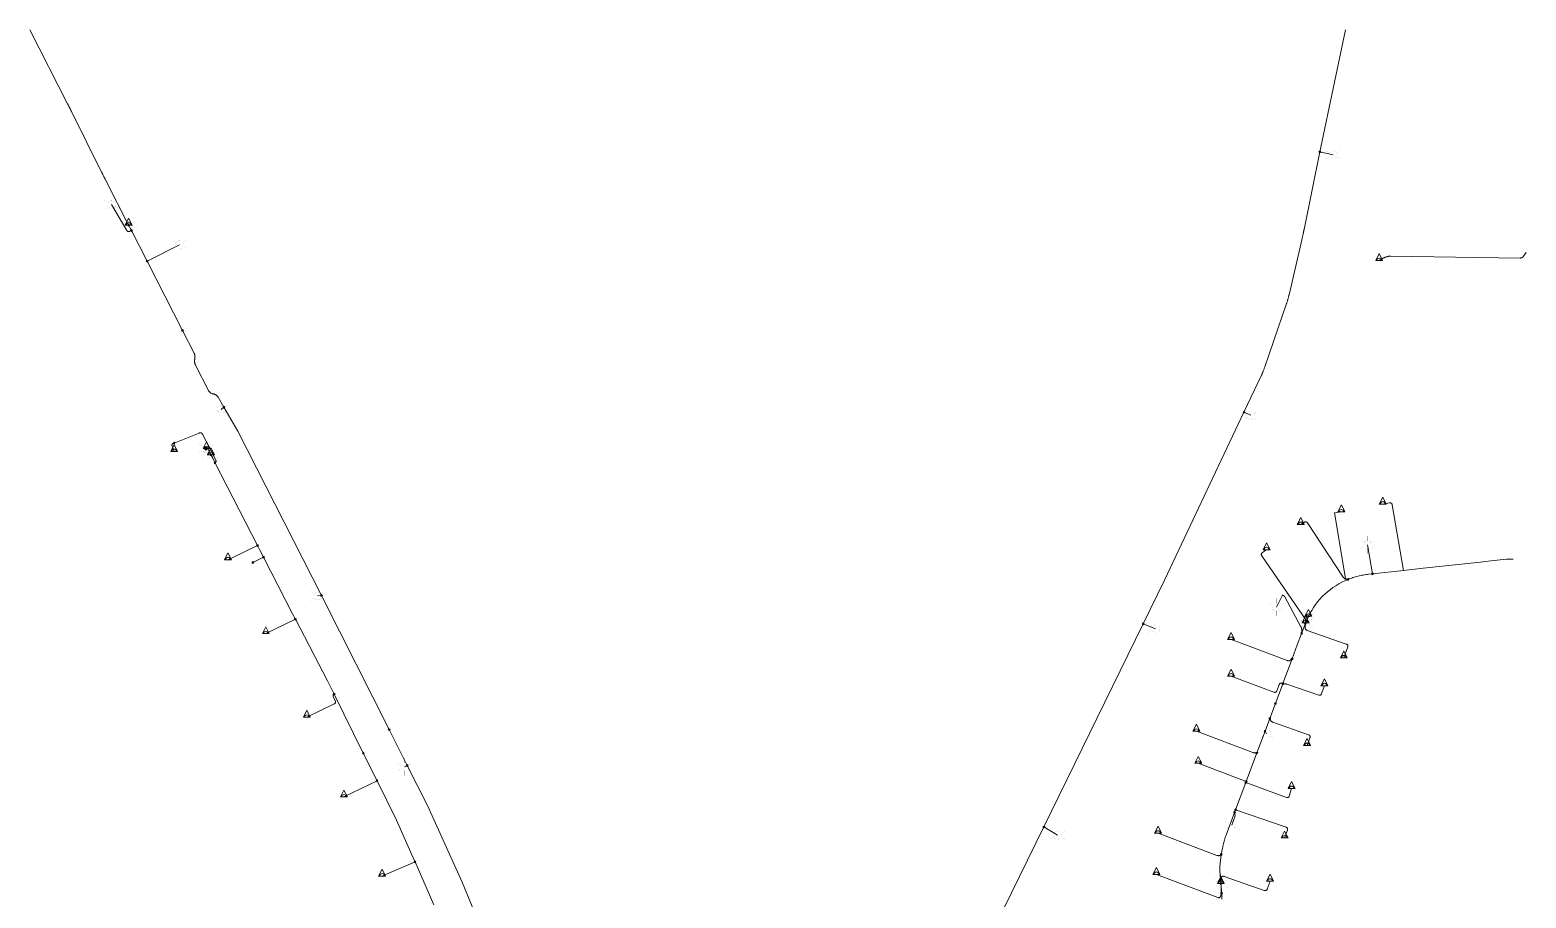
# Model space of a CAD drawing. Header units: metres. Extents: x 170451 to 171053, y 369610 to 370017.
# Drawn here: x 170729.3 to 171053.3, y 369828.6 to 370016.7 of the extents above; entities that cross this region are included whole.
import ezdxf

# ---------------------------------------------------------------- set-up
doc = ezdxf.new("R2010")
doc.units = ezdxf.units.M
for name, color, linetype, lineweight in [('B-OI-KL-ET_LS_AANSLUITPUNT-S', 7, 'Continuous', 18), ('B-OI-KL-ET_LS_DISTRIBUTIE_400 V_OVERIG-G', 14, 'Continuous', 18), ('B-OI-KL-ET_LS_MOF-S', 14, 'Continuous', 18), ('B-OI-KL-ET_OV_AANSLUITPUNT-S', 7, 'Continuous', 18), ('B-OI-KL-ET_OV_DISTRIBUTIE_400 V_4x6Cu-G', 14, 'Continuous', 18)]:
    doc.layers.add(name, color=color, linetype=linetype, lineweight=lineweight)

# ---------------------------------------------------------------- blocks, each defined once
blk = doc.blocks.new('B-SKL-ET_MOF_AANSLUIT AFTAK-SO')
blk.add_circle((0, 0), 0.188)
blk = doc.blocks.new('B-SKL-ET_MOF_AFTAK-SO')
blk.add_circle((0, 0), 0.188)
blk = doc.blocks.new('B-SKL-ET_MOF_VERBINDING-SO')
blk.add_circle((0, 0), 0.188)
blk = doc.blocks.new('B-SKL-ET_AANSLUITPUNT_OV-SO')
at = {"const_width": 0.01, "flags": 128}
for points in [[(-1.64, 0.95), (-0.75, 0.43)], [(0, 1.9), (0, 0.86)], [(1.64, 0.95), (0.75, 0.43)], [(-1.64, -0.95), (-0.75, -0.43)], [(0, -1.9), (0, -0.86)], [(1.64, -0.95), (0.75, -0.43)]]:
    blk.add_lwpolyline(points, dxfattribs=at)
at = {"const_width": 0.01}
blk.add_lwpolyline([(0, 0.86, 1), (0, -0.86, 1)], format="xyb", close=True, dxfattribs=at)
blk = doc.blocks.new('B-SKL-ET_AANSLUITPUNT-SO')
at = {"color": 0, "linetype": 'Continuous'}
blk.add_lwpolyline([(0.75, 0), (0, 1.5), (-0.75, 0)], close=True, dxfattribs=at)
blk.add_arc((0, 0), 0.526, 0, 180, dxfattribs=at)

msp = doc.modelspace()

# ---------------------------------------------------------------- linework, layer by layer
at = {"layer": 'B-OI-KL-ET_LS_DISTRIBUTIE_400 V_OVERIG-G', "color": 16, "true_color": 0x800000}
for p, q in [((171008.618, 369990.254), (171011.492, 369989.616)), ((170754.684, 369966.53), (170761.682, 369970.106)), ((170771.318, 369934.898), (170770.753, 369934.432)), ((170992.196, 369933.824), (170993.67, 369933.17)), ((171020.009, 369898.805), (171018.946, 369905.106)), ((170779.896, 369902.399), (170777.592, 369901.28)), ((170792.451, 369894.128), (170791.59, 369894.028)), ((170786.793, 369888.962), (170780.393, 369885.854)), ((170970.379, 369887.978), (170973.063, 369886.919)), ((170996.758, 369864.733), (170997.048, 369864.161)), ((170992.682, 369853.845), (170982.298, 369857.755)), ((170811.015, 369857.287), (170810.415, 369856.993)), ((170804.474, 369853.975), (170797.31, 369850.469)), ((170948.868, 369843.962), (170951.842, 369842.161))]:
    msp.add_line(p, q, dxfattribs=at)
for points in [[(171014.1694, 370016.6578, 0), (171008.822, 369991.263, 0), (171008.618, 369990.254, 0), (171005.219, 369973.442, 0), (171005.1943, 369973.3195, 0), (171005.1691, 369973.1971, 0), (171005.1439, 369973.0747, 0), (171005.1183, 369972.9524, 0), (171005.0926, 369972.8301, 0), (171005.0666, 369972.7079, 0), (171005.0405, 369972.5856, 0), (171005.014, 369972.4635, 0), (171004.9875, 369972.3414, 0), (171004.9606, 369972.2193, 0), (171004.9336, 369972.0973, 0), (171004.9062, 369971.9754, 0), (171004.8789, 369971.8534, 0), (171004.8511, 369971.7316, 0), (171004.8232, 369971.6097, 0), (171004.795, 369971.488, 0), (171001.962, 369959.28, 0), (171001.9338, 369959.1584, 0), (171001.904, 369959.0371, 0), (171001.8743, 369958.9159, 0), (171001.843, 369958.795, 0), (171001.8117, 369958.6741, 0), (171001.7789, 369958.5536, 0), (171001.7461, 369958.4331, 0), (171001.7117, 369958.313, 0), (171001.6774, 369958.1929, 0), (171001.6416, 369958.0733, 0), (171001.6057, 369957.9537, 0), (171001.5684, 369957.8345, 0), (171001.531, 369957.7154, 0), (171001.4922, 369957.5967, 0), (171001.4533, 369957.4781, 0), (171001.413, 369957.36, 0), (170996.73, 369943.68, 0), (170996.6896, 369943.5619, 0), (170996.6475, 369943.4444, 0), (170996.6054, 369943.3269, 0), (170996.5617, 369943.2099, 0), (170996.5179, 369943.0929, 0), (170996.4726, 369942.9766, 0), (170996.4272, 369942.8602, 0), (170996.3802, 369942.7445, 0), (170996.3333, 369942.6288, 0), (170996.2847, 369942.5137, 0), (170996.2361, 369942.3987, 0), (170996.1859, 369942.2844, 0), (170996.1358, 369942.17, 0), (170996.084, 369942.0564, 0), (170996.0323, 369941.9428, 0), (170995.979, 369941.83, 0), (170992.196, 369933.824, 0), (170975.006, 369897.445, 0), (170970.379, 369887.978, 0), (170948.868, 369843.962, 0), (170936.62, 369818.901, 0)], [(170751.28, 369973.191, 0), (170750.958, 369973.027, 0), (170750.9024, 369972.9988, 0), (170750.8498, 369972.9808, 0), (170750.7972, 369972.9628, 0), (170750.7476, 369972.9551, 0), (170750.698, 369972.9474, 0), (170750.6514, 369972.95, 0), (170750.6048, 369972.9526, 0), (170750.5613, 369972.9655, 0), (170750.5177, 369972.9784, 0), (170750.4771, 369973.0015, 0), (170750.4366, 369973.0247, 0), (170750.3991, 369973.0581, 0), (170750.3615, 369973.0916, 0), (170750.327, 369973.1353, 0), (170750.2925, 369973.179, 0), (170750.261, 369973.233, 0), (170746.998, 369978.84, 0)], [(171053.285, 369968.439, 0), (171052.755, 369967.641, 0), (171052.7204, 369967.589, 0), (171052.6823, 369967.5436, 0), (171052.6442, 369967.4982, 0), (171052.6026, 369967.4594, 0), (171052.561, 369967.4207, 0), (171052.5159, 369967.3885, 0), (171052.4708, 369967.3563, 0), (171052.4223, 369967.3308, 0), (171052.3737, 369967.3052, 0), (171052.3216, 369967.2862, 0), (171052.2696, 369967.2673, 0), (171052.2141, 369967.2549, 0), (171052.1585, 369967.2426, 0), (171052.0995, 369967.2369, 0), (171052.0405, 369967.2311, 0), (171051.978, 369967.232, 0), (171023.999, 369967.638, 0), (171023.9365, 369967.639, 0), (171023.8745, 369967.6373, 0), (171023.8124, 369967.6355, 0), (171023.7508, 369967.6311, 0), (171023.6892, 369967.6266, 0), (171023.6281, 369967.6194, 0), (171023.5669, 369967.6122, 0), (171023.5063, 369967.6023, 0), (171023.4456, 369967.5923, 0), (171023.3853, 369967.5796, 0), (171023.3251, 369967.567, 0), (171023.2653, 369967.5516, 0), (171023.2055, 369967.5362, 0), (171023.1462, 369967.518, 0), (171023.0869, 369967.4999, 0), (171023.028, 369967.479, 0), (171022.782, 369967.392, 0), (171022.723, 369967.3711, 0), (171022.6648, 369967.3486, 0), (171022.6066, 369967.3261, 0), (171022.5493, 369967.302, 0), (171022.4919, 369967.2779, 0), (171022.4353, 369967.2521, 0), (171022.3788, 369967.2264, 0), (171022.323, 369967.199, 0), (171022.2673, 369967.1716, 0), (171022.2123, 369967.1426, 0), (171022.1574, 369967.1136, 0), (171022.1033, 369967.083, 0), (171022.0491, 369967.0524, 0), (171021.9958, 369967.0201, 0), (171021.9425, 369966.9879, 0), (171021.89, 369966.954, 0), (171021.47, 369966.682, 0)], [(170769.384, 369922.914, 0), (170769.4284, 369922.9368, 0), (170769.4644, 369922.9622, 0), (170769.5003, 369922.9876, 0), (170769.5279, 369923.0158, 0), (170769.5555, 369923.0439, 0), (170769.5747, 369923.0747, 0), (170769.5939, 369923.1055, 0), (170769.6048, 369923.139, 0), (170769.6156, 369923.1725, 0), (170769.618, 369923.2087, 0), (170769.6204, 369923.2449, 0), (170769.6144, 369923.2838, 0), (170769.6085, 369923.3226, 0), (170769.5941, 369923.3642, 0), (170769.5798, 369923.4058, 0), (170769.557, 369923.45, 0), (170766.68, 369929.043, 0), (170766.6514, 369929.0986, 0), (170766.6191, 369929.1444, 0), (170766.5868, 369929.1902, 0), (170766.5508, 369929.2261, 0), (170766.5148, 369929.2621, 0), (170766.4751, 369929.2882, 0), (170766.4354, 369929.3143, 0), (170766.392, 369929.3305, 0), (170766.3486, 369929.3468, 0), (170766.3016, 369929.3532, 0), (170766.2545, 369929.3596, 0), (170766.2038, 369929.3561, 0), (170766.153, 369929.3527, 0), (170766.0986, 369929.3394, 0), (170766.0441, 369929.3261, 0), (170765.986, 369929.303, 0), (170760.508, 369927.114, 0)], [(170760.508, 369927.114, 0), (170760.312, 369927.036, 0), (170760.2656, 369927.0175, 0), (170760.2273, 369926.9955, 0), (170760.1889, 369926.9735, 0), (170760.1586, 369926.948, 0), (170760.1283, 369926.9225, 0), (170760.106, 369926.8935, 0), (170760.0838, 369926.8645, 0), (170760.0695, 369926.832, 0), (170760.0553, 369926.7995, 0), (170760.049, 369926.7635, 0), (170760.0428, 369926.7275, 0), (170760.0446, 369926.688, 0), (170760.0464, 369926.6485, 0), (170760.0563, 369926.6055, 0), (170760.0661, 369926.5625, 0), (170760.084, 369926.516, 0), (170760.547, 369925.306, 0)], [(170767.553, 369925.946, 0), (170767.575, 369925.882, 0), (170767.5803, 369925.8666, 0), (170767.5829, 369925.8505, 0), (170767.5856, 369925.8337, 0), (170767.5853, 369925.8166, 0), (170767.585, 369925.7989, 0), (170767.5815, 369925.7816, 0), (170767.578, 369925.764, 0), (170767.5712, 369925.7474, 0), (170767.5644, 369925.7307, 0), (170767.5547, 369925.7156, 0), (170767.5451, 369925.7007, 0), (170767.533, 369925.6878, 0), (170767.5213, 369925.6753, 0), (170767.5076, 369925.6651, 0), (170767.4945, 369925.6554, 0), (170767.48, 369925.648, 0), (170767.4665, 369925.6411, 0), (170767.452, 369925.6368, 0), (170767.4366, 369925.6322, 0), (170767.4206, 369925.6307, 0), (170767.4039, 369925.6291, 0), (170767.3872, 369925.6309, 0), (170767.3701, 369925.6328, 0), (170767.3538, 369925.638, 0), (170767.3375, 369925.6433, 0), (170767.3226, 369925.6518, 0), (170767.3079, 369925.6601, 0), (170767.2953, 369925.6712, 0), (170767.2832, 369925.6818, 0), (170767.2733, 369925.6945, 0), (170767.264, 369925.7065, 0), (170767.257, 369925.72, 0), (170767.214, 369925.805, 0), (170767.2032, 369925.8261, 0), (170767.1964, 369925.8488, 0), (170767.1892, 369925.8729, 0), (170767.1867, 369925.8979, 0), (170767.1842, 369925.924, 0), (170767.1869, 369925.9501, 0), (170767.1897, 369925.9767, 0), (170767.1979, 369926.0022, 0), (170767.2061, 369926.0277, 0), (170767.2194, 369926.0509, 0), (170767.2323, 369926.0737, 0), (170767.2496, 369926.0934, 0), (170767.2662, 369926.1123, 0), (170767.2861, 369926.1277, 0), (170767.3049, 369926.1422, 0), (170767.326, 369926.153, 0), (170767.37, 369926.176, 0), (170767.395, 369926.1888, 0), (170767.4218, 369926.1968, 0), (170767.4503, 369926.2052, 0), (170767.4799, 369926.2081, 0), (170767.5107, 369926.211, 0), (170767.5415, 369926.2077, 0), (170767.573, 369926.2044, 0), (170767.603, 369926.1946, 0), (170767.6331, 369926.1849, 0), (170767.6606, 369926.1692, 0), (170767.6875, 369926.1538, 0), (170767.7107, 369926.1334, 0), (170767.7331, 369926.1137, 0), (170767.7512, 369926.0902, 0), (170767.7682, 369926.068, 0), (170767.781, 369926.043, 0), (170767.921, 369925.771, 0), (170768.188, 369925.25, 0), (170768.51, 369924.62, 0)], [(170768.51, 369924.62, 0), (170768.809, 369924.036, 0), (170769.384, 369922.914, 0), (170778.598, 369904.932, 0), (170779.121, 369903.912, 0), (170779.896, 369902.399, 0), (170786.165, 369890.166, 0), (170786.793, 369888.962, 0), (170793.761, 369875.616, 0), (170795.181, 369872.748, 0), (170801.501, 369859.98, 0), (170804.474, 369853.975, 0), (170808.691, 369845.457, 0), (170812.607, 369836.605, 0), (170812.699, 369836.397, 0), (170816.807, 369827.111, 0)], [(171026.708, 369899.537, 0), (171024.31, 369913.761, 0), (171024.2995, 369913.8226, 0), (171024.2826, 369913.8753, 0), (171024.2657, 369913.9279, 0), (171024.2424, 369913.9715, 0), (171024.2192, 369914.0151, 0), (171024.1895, 369914.0498, 0), (171024.1598, 369914.0844, 0), (171024.1238, 369914.11, 0), (171024.0877, 369914.1356, 0), (171024.0452, 369914.1523, 0), (171024.0028, 369914.1689, 0), (171023.9539, 369914.1765, 0), (171023.9051, 369914.1841, 0), (171023.8499, 369914.1828, 0), (171023.7946, 369914.1814, 0), (171023.733, 369914.171, 0), (171022.255, 369913.922, 0)], [(171014.735, 369897.601, 0), (171014.426, 369897.639, 0), (171014.364, 369897.6465, 0), (171014.3055, 369897.6596, 0), (171014.2469, 369897.6727, 0), (171014.1918, 369897.6913, 0), (171014.1367, 369897.71, 0), (171014.0851, 369897.7342, 0), (171014.0334, 369897.7584, 0), (171013.9853, 369897.7883, 0), (171013.9371, 369897.8181, 0), (171013.8923, 369897.8535, 0), (171013.8476, 369897.8888, 0), (171013.8063, 369897.9298, 0), (171013.765, 369897.9708, 0), (171013.7272, 369898.0173, 0), (171013.6894, 369898.0639, 0), (171013.655, 369898.116, 0), (171005.932, 369909.842, 0), (171005.8976, 369909.8943, 0), (171005.861, 369909.9357, 0), (171005.8244, 369909.9771, 0), (171005.7856, 369910.0077, 0), (171005.7468, 369910.0383, 0), (171005.7058, 369910.058, 0), (171005.6648, 369910.0778, 0), (171005.6215, 369910.0868, 0), (171005.5783, 369910.0957, 0), (171005.5328, 369910.0938, 0), (171005.4873, 369910.0919, 0), (171005.4396, 369910.0792, 0), (171005.3919, 369910.0665, 0), (171005.342, 369910.0429, 0), (171005.2921, 369910.0194, 0), (171005.24, 369909.985, 0), (171004.488, 369909.49, 0)], [(171014.735, 369897.601, 0), (171014.193, 369897.808, 0), (171011.826, 369912.006, 0), (171013.284, 369912.226, 0)], [(170778.598, 369904.932, 0), (170773.097, 369902.296, 0), (170772.195, 369901.864, 0)], [(171005.719, 369888.649, 0), (170996.065, 369902.72, 0), (170996.0296, 369902.7715, 0), (170996.0051, 369902.821, 0), (170995.9806, 369902.8705, 0), (170995.9669, 369902.9179, 0), (170995.9533, 369902.9654, 0), (170995.9505, 369903.0109, 0), (170995.9477, 369903.0563, 0), (170995.9558, 369903.0998, 0), (170995.9638, 369903.1432, 0), (170995.9827, 369903.1846, 0), (170996.0017, 369903.226, 0), (170996.0314, 369903.2654, 0), (170996.0612, 369903.3048, 0), (170996.1019, 369903.3422, 0), (170996.1425, 369903.3796, 0), (170996.194, 369903.415, 0), (170997.101, 369904.037, 0)], [(171050.517, 369902.024, 0), (171049.073, 369901.979, 0), (171047.013, 369901.754, 0), (171044.424, 369901.471, 0), (171043.423, 369901.362, 0), (171030.986, 369900.004, 0), (171026.708, 369899.537, 0), (171020.009, 369898.805, 0), (171019.134, 369898.71, 0), (171018.8518, 369898.6793, 0), (171018.5708, 369898.6388, 0), (171018.2892, 369898.5983, 0), (171018.0093, 369898.548, 0), (171017.7291, 369898.4977, 0), (171017.4507, 369898.4377, 0), (171017.1722, 369898.3777, 0), (171016.8959, 369898.308, 0), (171016.6197, 369898.2384, 0), (171016.346, 369898.1592, 0), (171016.0725, 369898.0801, 0), (171015.8019, 369897.9915, 0), (171015.5316, 369897.9031, 0), (171015.2646, 369897.8053, 0), (171014.998, 369897.7077, 0), (171014.735, 369897.601, 0), (171014.0499, 369897.3232, 0), (171013.3926, 369896.9851, 0), (171012.7269, 369896.6428, 0), (171012.0952, 369896.2414, 0), (171011.4581, 369895.8366, 0), (171010.8607, 369895.3752, 0), (171010.2609, 369894.9118, 0), (171009.7062, 369894.3952, 0), (171009.1515, 369893.8786, 0), (171008.6467, 369893.3131, 0), (171008.1441, 369892.7501, 0), (171007.6952, 369892.1434, 0), (171007.25, 369891.5417, 0), (171006.8614, 369890.9021, 0), (171006.4776, 369890.2705, 0), (171006.152, 369889.607, 0)], [(171019.8123, 369898.7836, 0), (171019.134, 369898.71, 0), (171018.8518, 369898.6793, 0), (171018.5708, 369898.6388, 0), (171018.2892, 369898.5983, 0), (171018.0093, 369898.548, 0), (171017.7291, 369898.4977, 0), (171017.4507, 369898.4377, 0), (171017.1722, 369898.3777, 0), (171016.8959, 369898.308, 0), (171016.6197, 369898.2384, 0), (171016.346, 369898.1592, 0), (171016.0725, 369898.0801, 0), (171015.8019, 369897.9915, 0), (171015.5316, 369897.9031, 0), (171015.2646, 369897.8053, 0), (171014.998, 369897.7077, 0), (171014.735, 369897.601, 0), (171014.0499, 369897.3232, 0), (171013.3926, 369896.9851, 0), (171012.7269, 369896.6428, 0), (171012.0952, 369896.2414, 0), (171011.4581, 369895.8366, 0), (171010.8607, 369895.3752, 0), (171010.2609, 369894.9118, 0), (171009.7062, 369894.3952, 0), (171009.1515, 369893.8786, 0), (171008.6467, 369893.3131, 0), (171008.1441, 369892.7501, 0), (171007.6952, 369892.1434, 0), (171007.25, 369891.5417, 0), (171006.8614, 369890.9021, 0), (171006.4776, 369890.2705, 0), (171006.152, 369889.607, 0)], [(171004.682, 369885.904, 0), (171004.719, 369886.41, 0), (171004.7235, 369886.4724, 0), (171004.7237, 369886.5338, 0), (171004.724, 369886.5953, 0), (171004.7199, 369886.6558, 0), (171004.7159, 369886.7163, 0), (171004.7076, 369886.776, 0), (171004.6993, 369886.8356, 0), (171004.6868, 369886.8943, 0), (171004.6742, 369886.9529, 0), (171004.6574, 369887.0107, 0), (171004.6405, 369887.0685, 0), (171004.6194, 369887.1253, 0), (171004.5983, 369887.1822, 0), (171004.573, 369887.2381, 0), (171004.5476, 369887.294, 0), (171004.518, 369887.349, 0), (171001.026, 369893.826, 0), (171001.0134, 369893.8494, 0), (171000.9995, 369893.8715, 0), (171000.9855, 369893.8937, 0), (171000.9703, 369893.9146, 0), (171000.9551, 369893.9355, 0), (171000.9386, 369893.9551, 0), (171000.9221, 369893.9748, 0), (171000.9043, 369893.9933, 0), (171000.8864, 369894.0117, 0), (171000.8673, 369894.0289, 0), (171000.8482, 369894.0461, 0), (171000.8278, 369894.0621, 0), (171000.8074, 369894.078, 0), (171000.7857, 369894.0928, 0), (171000.764, 369894.1075, 0), (171000.741, 369894.121, 0), (171000.718, 369894.1344, 0), (171000.6964, 369894.1431, 0), (171000.6748, 369894.1518, 0), (171000.6546, 369894.1559, 0), (171000.6343, 369894.16, 0), (171000.6155, 369894.1595, 0), (171000.5967, 369894.1589, 0), (171000.5793, 369894.1538, 0), (171000.5618, 369894.1486, 0), (171000.5458, 369894.1387, 0), (171000.5297, 369894.1289, 0), (171000.5151, 369894.1144, 0), (171000.5004, 369894.1, 0), (171000.4871, 369894.0809, 0), (171000.4739, 369894.0618, 0), (171000.462, 369894.038, 0), (170999.239, 369891.579, 0)], [(171005.549, 369888.221, 0), (171005.493, 369888.071, 0), (171005.423, 369887.884, 0), (171004.682, 369885.904, 0), (171003.747, 369883.406, 0), (171002.614, 369880.379, 0), (171000.612, 369875.032, 0), (171000.592, 369874.977, 0), (170999.005, 369870.737, 0), (170997.775, 369867.45, 0), (170996.758, 369864.733, 0), (170994.984, 369859.993, 0), (170992.682, 369853.845, 0), (170992.59, 369853.598, 0), (170990.381, 369847.697, 0), (170990.171, 369847.136, 0), (170988.31, 369842.163, 0), (170988.225, 369841.9085, 0), (170988.1451, 369841.6523, 0), (170988.0652, 369841.3959, 0), (170987.9904, 369841.138, 0), (170987.9157, 369840.88, 0), (170987.8461, 369840.6206, 0), (170987.7765, 369840.3611, 0), (170987.7121, 369840.1002, 0), (170987.6478, 369839.8394, 0), (170987.5887, 369839.5773, 0), (170987.5296, 369839.3152, 0), (170987.4758, 369839.052, 0), (170987.422, 369838.7889, 0), (170987.3736, 369838.5248, 0), (170987.3251, 369838.2609, 0), (170987.282, 369837.996, 0), (170987.2473, 369837.784, 0), (170987.216, 369837.5715, 0), (170987.1848, 369837.3589, 0), (170987.1569, 369837.1458, 0), (170987.1291, 369836.9327, 0), (170987.1047, 369836.7192, 0), (170987.0803, 369836.5057, 0), (170987.0593, 369836.2917, 0), (170987.0383, 369836.0778, 0), (170987.0208, 369835.8636, 0), (170987.0033, 369835.6494, 0), (170986.9893, 369835.435, 0), (170986.9753, 369835.2207, 0), (170986.9647, 369835.0061, 0), (170986.9541, 369834.7916, 0), (170986.947, 369834.577, 0), (170987.121, 369832.482, 0), (170987.184, 369831.725, 0)], [(171005.493, 369888.071, 0), (171005.444, 369887.221, 0), (171005.4404, 369887.1586, 0), (171005.4446, 369887.1015, 0), (171005.4488, 369887.0443, 0), (171005.4608, 369886.9924, 0), (171005.4728, 369886.9404, 0), (171005.4927, 369886.8937, 0), (171005.5126, 369886.847, 0), (171005.5403, 369886.8055, 0), (171005.5679, 369886.764, 0), (171005.6035, 369886.7277, 0), (171005.639, 369886.6914, 0), (171005.6823, 369886.6604, 0), (171005.7257, 369886.6293, 0), (171005.7768, 369886.6035, 0), (171005.828, 369886.5776, 0), (171005.887, 369886.557, 0), (171014.362, 369883.594, 0), (171014.421, 369883.5734, 0), (171014.47, 369883.548, 0), (171014.5189, 369883.5226, 0), (171014.5579, 369883.4924, 0), (171014.5968, 369883.4623, 0), (171014.6257, 369883.4274, 0), (171014.6546, 369883.3924, 0), (171014.6735, 369883.3528, 0), (171014.6924, 369883.3131, 0), (171014.7012, 369883.2686, 0), (171014.7101, 369883.2242, 0), (171014.7089, 369883.1749, 0), (171014.7077, 369883.1257, 0), (171014.6965, 369883.0717, 0), (171014.6853, 369883.0178, 0), (171014.664, 369882.959, 0), (171013.815, 369880.608, 0)], [(171006.152, 369889.607, 0), (171006.123, 369889.548, 0), (171006.0945, 369889.4888, 0), (171006.066, 369889.4296, 0), (171006.038, 369889.3702, 0), (171006.0099, 369889.3107, 0), (171005.9824, 369889.2511, 0), (171005.9548, 369889.1914, 0), (171005.9278, 369889.1315, 0), (171005.9007, 369889.0716, 0), (171005.8741, 369889.0115, 0), (171005.8475, 369888.9514, 0), (171005.8214, 369888.8911, 0), (171005.7953, 369888.8308, 0), (171005.7697, 369888.7702, 0), (171005.7441, 369888.7097, 0), (171005.719, 369888.649, 0), (171005.708, 369888.6224, 0), (171005.6971, 369888.5957, 0), (171005.6862, 369888.5691, 0), (171005.6754, 369888.5424, 0), (171005.6646, 369888.5157, 0), (171005.6538, 369888.489, 0), (171005.6431, 369888.4623, 0), (171005.6325, 369888.4355, 0), (171005.6219, 369888.4087, 0), (171005.6113, 369888.382, 0), (171005.6008, 369888.3552, 0), (171005.5904, 369888.3284, 0), (171005.5799, 369888.3016, 0), (171005.5696, 369888.2747, 0), (171005.5592, 369888.2479, 0), (171005.549, 369888.221, 0)], [(171002.614, 369880.379, 0), (171002.379, 369880.184, 0), (171002.3309, 369880.144, 0), (171002.2815, 369880.1118, 0), (171002.232, 369880.0795, 0), (171002.1813, 369880.0551, 0), (171002.1306, 369880.0306, 0), (171002.0786, 369880.0139, 0), (171002.0266, 369879.9972, 0), (171001.9733, 369879.9883, 0), (171001.9199, 369879.9793, 0), (171001.8653, 369879.9781, 0), (171001.8107, 369879.977, 0), (171001.7548, 369879.9836, 0), (171001.6989, 369879.9902, 0), (171001.6417, 369880.0045, 0), (171001.5845, 369880.0189, 0), (171001.526, 369880.041, 0), (170992.94, 369883.273, 0), (170989.398, 369884.606, 0)], [(171000.612, 369875.032, 0), (171000.448, 369875.088, 0), (171000.3889, 369875.1085, 0), (171000.3344, 369875.1191, 0), (171000.2799, 369875.1298, 0), (171000.2301, 369875.1305, 0), (171000.1802, 369875.1313, 0), (171000.135, 369875.1221, 0), (171000.0898, 369875.113, 0), (171000.0493, 369875.094, 0), (171000.0087, 369875.075, 0), (170999.9728, 369875.0461, 0), (170999.9368, 369875.0173, 0), (170999.9056, 369874.9785, 0), (170999.8743, 369874.9398, 0), (170999.8476, 369874.8911, 0), (170999.821, 369874.8425, 0), (170999.799, 369874.784, 0), (170999.305, 369873.474, 0), (170999.283, 369873.4155, 0), (170999.2564, 369873.3671, 0), (170999.2299, 369873.3186, 0), (170999.1988, 369873.2803, 0), (170999.1676, 369873.2419, 0), (170999.1319, 369873.2136, 0), (170999.0963, 369873.1853, 0), (170999.056, 369873.167, 0), (170999.0158, 369873.1488, 0), (170998.9709, 369873.1406, 0), (170998.9261, 369873.1324, 0), (170998.8768, 369873.1343, 0), (170998.8274, 369873.1361, 0), (170998.7734, 369873.1481, 0), (170998.7195, 369873.16, 0), (170998.661, 369873.182, 0), (170989.392, 369876.668, 0)], [(171000.592, 369874.977, 0), (171000.6481, 369874.9845, 0), (171000.7039, 369874.9888, 0), (171000.7597, 369874.9931, 0), (171000.8152, 369874.9942, 0), (171000.8707, 369874.9953, 0), (171000.9258, 369874.9932, 0), (171000.9809, 369874.9911, 0), (171001.0358, 369874.9858, 0), (171001.0906, 369874.9804, 0), (171001.145, 369874.9719, 0), (171001.1995, 369874.9634, 0), (171001.2537, 369874.9517, 0), (171001.3078, 369874.94, 0), (171001.3617, 369874.925, 0), (171001.4155, 369874.9101, 0), (171001.469, 369874.892, 0), (171008.377, 369872.559, 0), (171008.4363, 369872.539, 0), (171008.4907, 369872.5289, 0), (171008.5452, 369872.5187, 0), (171008.5949, 369872.5184, 0), (171008.6446, 369872.5182, 0), (171008.6895, 369872.5277, 0), (171008.7344, 369872.5373, 0), (171008.7745, 369872.5568, 0), (171008.8146, 369872.5762, 0), (171008.85, 369872.6055, 0), (171008.8853, 369872.6348, 0), (171008.9159, 369872.6739, 0), (171008.9464, 369872.7131, 0), (171008.9722, 369872.7621, 0), (171008.998, 369872.8111, 0), (171009.019, 369872.87, 0), (171009.622, 369874.566, 0)], [(170795.181, 369872.748, 0), (170795.1361, 369872.726, 0), (170795.0996, 369872.7012, 0), (170795.0631, 369872.6763, 0), (170795.0349, 369872.6486, 0), (170795.0067, 369872.6209, 0), (170794.9868, 369872.5904, 0), (170794.967, 369872.5599, 0), (170794.9555, 369872.5265, 0), (170794.944, 369872.4931, 0), (170794.9408, 369872.4569, 0), (170794.9377, 369872.4207, 0), (170794.9429, 369872.3816, 0), (170794.9481, 369872.3426, 0), (170794.9616, 369872.3007, 0), (170794.9751, 369872.2588, 0), (170794.997, 369872.214, 0), (170795.437, 369871.315, 0), (170795.4645, 369871.2589, 0), (170795.4815, 369871.2063, 0), (170795.4986, 369871.1538, 0), (170795.5052, 369871.1048, 0), (170795.5118, 369871.0558, 0), (170795.5079, 369871.0105, 0), (170795.5041, 369870.9651, 0), (170795.4898, 369870.9233, 0), (170795.4754, 369870.8814, 0), (170795.4507, 369870.8432, 0), (170795.4259, 369870.805, 0), (170795.3907, 369870.7703, 0), (170795.3555, 369870.7357, 0), (170795.3098, 369870.7046, 0), (170795.2641, 369870.6735, 0), (170795.208, 369870.646, 0), (170789.274, 369867.74, 0)], [(170997.775, 369867.45, 0), (170997.818, 369867.323, 0), (170997.8379, 369867.2638, 0), (170997.8626, 369867.2093, 0), (170997.8874, 369867.1548, 0), (170997.917, 369867.1052, 0), (170997.9466, 369867.0555, 0), (170997.9811, 369867.0107, 0), (170998.0156, 369866.9658, 0), (170998.055, 369866.9258, 0), (170998.0944, 369866.8857, 0), (170998.1386, 369866.8504, 0), (170998.1829, 369866.8152, 0), (170998.232, 369866.7847, 0), (170998.2811, 369866.7542, 0), (170998.3351, 369866.7285, 0), (170998.3891, 369866.7029, 0), (170998.448, 369866.682, 0), (171006.18, 369863.95, 0), (171006.2389, 369863.9293, 0), (171006.2878, 369863.9037, 0), (171006.3366, 369863.8782, 0), (171006.3755, 369863.8479, 0), (171006.4144, 369863.8177, 0), (171006.4433, 369863.7826, 0), (171006.4721, 369863.7476, 0), (171006.491, 369863.7078, 0), (171006.5099, 369863.6679, 0), (171006.5188, 369863.6234, 0), (171006.5276, 369863.5788, 0), (171006.5265, 369863.5294, 0), (171006.5254, 369863.4801, 0), (171006.5143, 369863.426, 0), (171006.5031, 369863.3719, 0), (171006.482, 369863.313, 0), (171005.874, 369861.62, 0)], [(170994.984, 369859.993, 0), (170994.9284, 369859.9871, 0), (170994.8732, 369859.9845, 0), (170994.818, 369859.9818, 0), (170994.7633, 369859.9823, 0), (170994.7085, 369859.9828, 0), (170994.6542, 369859.9866, 0), (170994.5999, 369859.9903, 0), (170994.546, 369859.9973, 0), (170994.4921, 369860.0042, 0), (170994.4387, 369860.0143, 0), (170994.3853, 369860.0245, 0), (170994.3323, 369860.0378, 0), (170994.2793, 369860.0512, 0), (170994.2267, 369860.0677, 0), (170994.1741, 369860.0843, 0), (170994.122, 369860.104, 0), (170981.898, 369864.707, 0)], [(170992.59, 369853.598, 0), (171001.383, 369850.366, 0), (171001.4418, 369850.3445, 0), (171001.4955, 369850.3331, 0), (171001.5492, 369850.3218, 0), (171001.5979, 369850.3206, 0), (171001.6467, 369850.3193, 0), (171001.6904, 369850.3283, 0), (171001.7341, 369850.3372, 0), (171001.7728, 369850.3563, 0), (171001.8114, 369850.3753, 0), (171001.8451, 369850.4045, 0), (171001.8788, 369850.4337, 0), (171001.9074, 369850.4731, 0), (171001.9361, 369850.5124, 0), (171001.9597, 369850.5619, 0), (171001.9834, 369850.6114, 0), (171002.002, 369850.671, 0), (171002.51, 369852.295, 0)], [(170990.171, 369847.136, 0), (170990.285, 369846.355, 0), (170989.598, 369844.368, 0)], [(170990.381, 369847.697, 0), (171001.308, 369843.911, 0), (171001.367, 369843.8905, 0), (171001.416, 369843.8652, 0), (171001.465, 369843.8399, 0), (171001.504, 369843.8098, 0), (171001.543, 369843.7797, 0), (171001.572, 369843.7448, 0), (171001.601, 369843.7099, 0), (171001.62, 369843.6703, 0), (171001.639, 369843.6306, 0), (171001.648, 369843.5861, 0), (171001.657, 369843.5416, 0), (171001.656, 369843.4923, 0), (171001.655, 369843.443, 0), (171001.644, 369843.389, 0), (171001.633, 369843.3349, 0), (171001.612, 369843.276, 0), (171001.008, 369841.58, 0)], [(170987.282, 369837.996, 0), (170987.214, 369837.943, 0), (170987.165, 369837.9043, 0), (170987.1148, 369837.8731, 0), (170987.0646, 369837.842, 0), (170987.0133, 369837.8184, 0), (170986.9619, 369837.7949, 0), (170986.9093, 369837.779, 0), (170986.8568, 369837.7631, 0), (170986.803, 369837.7548, 0), (170986.7493, 369837.7464, 0), (170986.6943, 369837.7457, 0), (170986.6394, 369837.745, 0), (170986.5833, 369837.7519, 0), (170986.5271, 369837.7588, 0), (170986.4698, 369837.7734, 0), (170986.4125, 369837.7879, 0), (170986.354, 369837.81, 0), (170973.583, 369842.629, 0)], [(170812.699, 369836.397, 0), (170806.493, 369833.728, 0), (170805.574, 369833.333, 0)], [(170987.351, 369829.656, 0), (170987.137, 369828.988, 0), (170987.118, 369828.9285, 0), (170987.0941, 369828.8792, 0), (170987.0701, 369828.8299, 0), (170987.0413, 369828.7908, 0), (170987.0124, 369828.7516, 0), (170986.9786, 369828.7227, 0), (170986.9448, 369828.6938, 0), (170986.906, 369828.675, 0), (170986.8673, 369828.6563, 0), (170986.8236, 369828.6477, 0), (170986.7799, 369828.6391, 0), (170986.7313, 369828.6408, 0), (170986.6826, 369828.6424, 0), (170986.6291, 369828.6542, 0), (170986.5755, 369828.666, 0), (170986.517, 369828.688, 0), (170973.231, 369833.689, 0)], [(170987.121, 369832.482, 0), (170987.282, 369832.954, 0), (170987.3023, 369833.0131, 0), (170987.3273, 369833.0623, 0), (170987.3524, 369833.1114, 0), (170987.3824, 369833.1506, 0), (170987.4123, 369833.1898, 0), (170987.4471, 369833.219, 0), (170987.4819, 369833.2483, 0), (170987.5215, 369833.2675, 0), (170987.5611, 369833.2868, 0), (170987.6056, 369833.296, 0), (170987.6501, 369833.3053, 0), (170987.6994, 369833.3046, 0), (170987.7487, 369833.3039, 0), (170987.8028, 369833.2933, 0), (170987.857, 369833.2826, 0), (170987.916, 369833.262, 0), (170996.605, 369830.214, 0), (170996.6639, 369830.1934, 0), (170996.718, 369830.1827, 0), (170996.7721, 369830.172, 0), (170996.8215, 369830.1713, 0), (170996.8709, 369830.1705, 0), (170996.9155, 369830.1797, 0), (170996.9601, 369830.1889, 0), (170997, 369830.208, 0), (170997.0399, 369830.2271, 0), (170997.075, 369830.2562, 0), (170997.1101, 369830.2853, 0), (170997.1405, 369830.3243, 0), (170997.1709, 369830.3633, 0), (170997.1965, 369830.4122, 0), (170997.2221, 369830.4611, 0), (170997.243, 369830.52, 0), (170997.841, 369832.218, 0)], [(170987.184, 369831.725, 0), (170987.306, 369830.256, 0), (170987.3091, 369830.2185, 0), (170987.3122, 369830.181, 0), (170987.3152, 369830.1435, 0), (170987.3182, 369830.106, 0), (170987.3212, 369830.0685, 0), (170987.324, 369830.031, 0), (170987.3269, 369829.9935, 0), (170987.3298, 369829.956, 0), (170987.3326, 369829.9185, 0), (170987.3353, 369829.881, 0), (170987.338, 369829.8435, 0), (170987.3407, 369829.806, 0), (170987.3433, 369829.7685, 0), (170987.3459, 369829.731, 0), (170987.3485, 369829.6935, 0), (170987.351, 369829.656, 0), (170987.3795, 369829.2205, 0), (170987.397, 369828.7844, 0), (170987.4144, 369828.3478, 0)]]:
    msp.add_polyline3d(points, dxfattribs=at)
at = {"layer": 'B-OI-KL-ET_OV_DISTRIBUTIE_400 V_4x6Cu-G', "color": 16, "true_color": 0x800000}
for points in [[(170729.3088, 370016.6578, 0), (170737.476, 370000.651, 0), (170737.5327, 370000.5396, 0), (170737.5893, 370000.4282, 0), (170737.6459, 370000.3167, 0), (170737.7024, 370000.2052, 0), (170737.7588, 370000.0937, 0), (170737.8151, 369999.982, 0), (170737.8714, 369999.8704, 0), (170737.9275, 369999.7588, 0), (170737.9836, 369999.6471, 0), (170738.0396, 369999.5353, 0), (170738.0956, 369999.4235, 0), (170738.1514, 369999.3117, 0), (170738.2072, 369999.1998, 0), (170738.2628, 369999.0879, 0), (170738.3185, 369998.976, 0), (170738.374, 369998.864, 0), (170744.766, 369985.966, 0), (170744.8215, 369985.854, 0), (170744.8772, 369985.7421, 0), (170744.9328, 369985.6302, 0), (170744.9887, 369985.5184, 0), (170745.0445, 369985.4066, 0), (170745.1005, 369985.2948, 0), (170745.1566, 369985.1831, 0), (170745.2128, 369985.0715, 0), (170745.2689, 369984.9599, 0), (170745.3253, 369984.8483, 0), (170745.3817, 369984.7368, 0), (170745.4382, 369984.6254, 0), (170745.4947, 369984.5139, 0), (170745.5514, 369984.4026, 0), (170745.6081, 369984.2912, 0), (170745.665, 369984.18, 0), (170750.68, 369974.366, 0)], [(170750.68, 369974.366, 0), (170751.28, 369973.191, 0), (170754.684, 369966.53, 0), (170762.344, 369951.54, 0), (170764.841, 369946.654, 0), (170764.8788, 369946.58, 0), (170764.9102, 369946.5031, 0), (170764.942, 369946.4253, 0), (170764.9669, 369946.3451, 0), (170764.9921, 369946.2643, 0), (170765.0102, 369946.1816, 0), (170765.0283, 369946.0986, 0), (170765.0392, 369946.0143, 0), (170765.0501, 369945.93, 0), (170765.0536, 369945.8451, 0), (170765.0571, 369945.7605, 0), (170765.0533, 369945.6759, 0), (170765.0496, 369945.5919, 0), (170765.0386, 369945.5086, 0), (170765.0278, 369945.4262, 0), (170765.01, 369945.345, 0), (170764.9922, 369945.2637, 0), (170764.9813, 369945.1813, 0), (170764.9703, 369945.0979, 0), (170764.9665, 369945.0139, 0), (170764.9626, 369944.9292, 0), (170764.9661, 369944.8446, 0), (170764.9695, 369944.7596, 0), (170764.9802, 369944.6752, 0), (170764.991, 369944.5908, 0), (170765.009, 369944.5077, 0), (170765.0269, 369944.4248, 0), (170765.0519, 369944.3438, 0), (170765.0766, 369944.2634, 0), (170765.1082, 369944.1854, 0), (170765.1394, 369944.1083, 0), (170765.177, 369944.034, 0), (170767.946, 369938.56, 0), (170767.9825, 369938.4878, 0), (170768.0272, 369938.4204, 0), (170768.0728, 369938.3514, 0), (170768.1262, 369938.2884, 0), (170768.1804, 369938.2244, 0), (170768.2418, 369938.1673, 0), (170768.3037, 369938.1099, 0), (170768.3721, 369938.0602, 0), (170768.4405, 369938.0106, 0), (170768.5144, 369937.9696, 0), (170768.5878, 369937.9289, 0), (170768.6655, 369937.8972, 0), (170768.7421, 369937.8659, 0), (170768.8219, 369937.8439, 0), (170768.8999, 369937.8224, 0), (170768.98, 369937.81, 0), (170769.0611, 369937.7974, 0), (170769.1403, 369937.7761, 0), (170769.221, 369937.7544, 0), (170769.2989, 369937.7239, 0), (170769.3777, 369937.693, 0), (170769.4526, 369937.6535, 0), (170769.5279, 369937.6137, 0), (170769.5983, 369937.5657, 0), (170769.6686, 369937.5177, 0), (170769.7331, 369937.462, 0), (170769.7972, 369937.4067, 0), (170769.8547, 369937.3446, 0), (170769.9115, 369937.2832, 0), (170769.9611, 369937.2159, 0), (170770.0098, 369937.1499, 0), (170770.051, 369937.079, 0), (170771.318, 369934.898, 0), (170774.325, 369929.719, 0), (170792.451, 369894.128, 0), (170792.76, 369893.522, 0), (170807.101, 369865.057, 0), (170811.015, 369857.287, 0), (170815.37, 369848.643, 0), (170822.876, 369832.031, 0), (170827.827, 369820.075, 0)], [(170768.51, 369924.62, 0), (170768.809, 369924.036, 0), (170769.384, 369922.914, 0), (170778.598, 369904.932, 0), (170779.121, 369903.912, 0), (170779.896, 369902.399, 0), (170786.165, 369890.166, 0), (170786.793, 369888.962, 0), (170793.761, 369875.616, 0), (170795.181, 369872.748, 0), (170801.501, 369859.98, 0), (170804.474, 369853.975, 0), (170808.691, 369845.457, 0), (170812.607, 369836.605, 0), (170812.699, 369836.397, 0), (170816.807, 369827.111, 0)]]:
    msp.add_polyline3d(points, dxfattribs=at)

# ---------------------------------------------------------------- block references
at = {"layer": 'B-OI-KL-ET_LS_AANSLUITPUNT-S'}
for p in [(170750.68, 369974.366), (171021.47, 369966.682), (170760.547, 369925.306), (170767.553, 369925.946), (170768.51, 369924.62), (171013.284, 369912.226), (171022.255, 369913.922), (171004.488, 369909.49), (170772.195, 369901.864), (170997.101, 369904.037), (171006.152, 369889.607), (170780.393, 369885.854), (171005.549, 369888.221), (170989.398, 369884.606), (171013.815, 369880.608), (170989.392, 369876.668), (171009.622, 369874.566), (170789.274, 369867.74), (170981.898, 369864.707), (171005.874, 369861.62), (170982.298, 369857.755), (170797.31, 369850.469), (171002.51, 369852.295), (170973.583, 369842.629), (171001.008, 369841.58), (170973.231, 369833.689), (170805.574, 369833.333), (170987.184, 369831.725), (170997.841, 369832.218)]:
    msp.add_blockref('B-SKL-ET_AANSLUITPUNT-SO', p, dxfattribs=at)
at = {"layer": 'B-OI-KL-ET_LS_MOF-S'}
for name, p in [('B-SKL-ET_MOF_AANSLUIT AFTAK-SO', (171008.618, 369990.254)), ('B-SKL-ET_MOF_VERBINDING-SO', (170750.68, 369974.366)), ('B-SKL-ET_MOF_AFTAK-SO', (170751.28, 369973.191)), ('B-SKL-ET_MOF_AFTAK-SO', (170754.684, 369966.53)), ('B-SKL-ET_MOF_AFTAK-SO', (170762.344, 369951.54)), ('B-SKL-ET_MOF_VERBINDING-SO', (170762.344, 369951.54)), ('B-SKL-ET_MOF_AANSLUIT AFTAK-SO', (170771.318, 369934.898)), ('B-SKL-ET_MOF_AANSLUIT AFTAK-SO', (170992.196, 369933.824)), ('B-SKL-ET_MOF_AFTAK-SO', (170760.508, 369927.114)), ('B-SKL-ET_MOF_VERBINDING-SO', (170767.553, 369925.946)), ('B-SKL-ET_MOF_VERBINDING-SO', (170768.51, 369924.62)), ('B-SKL-ET_MOF_AFTAK-SO', (170769.384, 369922.914)), ('B-SKL-ET_MOF_AFTAK-SO', (170778.598, 369904.932)), ('B-SKL-ET_MOF_VERBINDING-SO', (170777.592, 369901.28)), ('B-SKL-ET_MOF_AANSLUIT AFTAK-SO', (170779.896, 369902.399)), ('B-SKL-ET_MOF_AANSLUIT AFTAK-SO', (171014.735, 369897.601)), ('B-SKL-ET_MOF_AANSLUIT AFTAK-SO', (171020.009, 369898.805)), ('B-SKL-ET_MOF_AFTAK-SO', (170792.451, 369894.128)), ('B-SKL-ET_MOF_AANSLUIT AFTAK-SO', (170786.793, 369888.962)), ('B-SKL-ET_MOF_AANSLUIT AFTAK-SO', (170970.379, 369887.978)), ('B-SKL-ET_MOF_AANSLUIT AFTAK-SO', (171005.493, 369888.071)), ('B-SKL-ET_MOF_AANSLUIT AFTAK-SO', (171005.549, 369888.221)), ('B-SKL-ET_MOF_AANSLUIT AFTAK-SO', (171005.719, 369888.649)), ('B-SKL-ET_MOF_AANSLUIT AFTAK-SO', (171006.152, 369889.607)), ('B-SKL-ET_MOF_AANSLUIT AFTAK-SO', (171004.682, 369885.904)), ('B-SKL-ET_MOF_AANSLUIT AFTAK-SO', (171002.614, 369880.379)), ('B-SKL-ET_MOF_AANSLUIT AFTAK-SO', (171000.592, 369874.977)), ('B-SKL-ET_MOF_AANSLUIT AFTAK-SO', (171000.612, 369875.032)), ('B-SKL-ET_MOF_AFTAK-SO', (170795.181, 369872.748)), ('B-SKL-ET_MOF_AANSLUIT AFTAK-SO', (170999.005, 369870.737)), ('B-SKL-ET_MOF_AANSLUIT AFTAK-SO', (170997.775, 369867.45)), ('B-SKL-ET_MOF_VERBINDING-SO', (170807.101, 369865.057)), ('B-SKL-ET_MOF_AFTAK-SO', (170807.101, 369865.057)), ('B-SKL-ET_MOF_AANSLUIT AFTAK-SO', (170996.758, 369864.733)), ('B-SKL-ET_MOF_AANSLUIT AFTAK-SO', (170801.501, 369859.98)), ('B-SKL-ET_MOF_AANSLUIT AFTAK-SO', (170994.984, 369859.993)), ('B-SKL-ET_MOF_AFTAK-SO', (170811.015, 369857.287)), ('B-SKL-ET_MOF_AANSLUIT AFTAK-SO', (170804.474, 369853.975)), ('B-SKL-ET_MOF_AANSLUIT AFTAK-SO', (170992.59, 369853.598)), ('B-SKL-ET_MOF_AANSLUIT AFTAK-SO', (170992.682, 369853.845)), ('B-SKL-ET_MOF_AANSLUIT AFTAK-SO', (170990.171, 369847.136)), ('B-SKL-ET_MOF_AANSLUIT AFTAK-SO', (170990.381, 369847.697)), ('B-SKL-ET_MOF_AANSLUIT AFTAK-SO', (170948.868, 369843.962)), ('B-SKL-ET_MOF_AFTAK-SO', (170812.699, 369836.397)), ('B-SKL-ET_MOF_AANSLUIT AFTAK-SO', (170987.282, 369837.996)), ('B-SKL-ET_MOF_AANSLUIT AFTAK-SO', (170987.121, 369832.482)), ('B-SKL-ET_MOF_AANSLUIT AFTAK-SO', (170987.184, 369831.725)), ('B-SKL-ET_MOF_AANSLUIT AFTAK-SO', (170987.351, 369829.656))]:
    msp.add_blockref(name, p, dxfattribs=at)
at = {"layer": 'B-OI-KL-ET_OV_AANSLUITPUNT-S'}
for p in [(171011.492, 369989.616), (170746.998, 369978.84), (170750.68, 369974.366), (170761.682, 369970.106), (170770.753, 369934.432), (170993.67, 369933.17), (170767.553, 369925.946), (170768.51, 369924.62), (171018.946, 369905.106), (170791.59, 369894.028), (170999.239, 369891.579), (171005.549, 369888.221), (171006.152, 369889.607), (170973.063, 369886.919), (170997.048, 369864.161), (170810.415, 369856.993), (170989.598, 369844.368), (170951.842, 369842.161), (170987.184, 369831.725)]:
    msp.add_blockref('B-SKL-ET_AANSLUITPUNT_OV-SO', p, dxfattribs=at)

doc.saveas('drawing.dxf')
